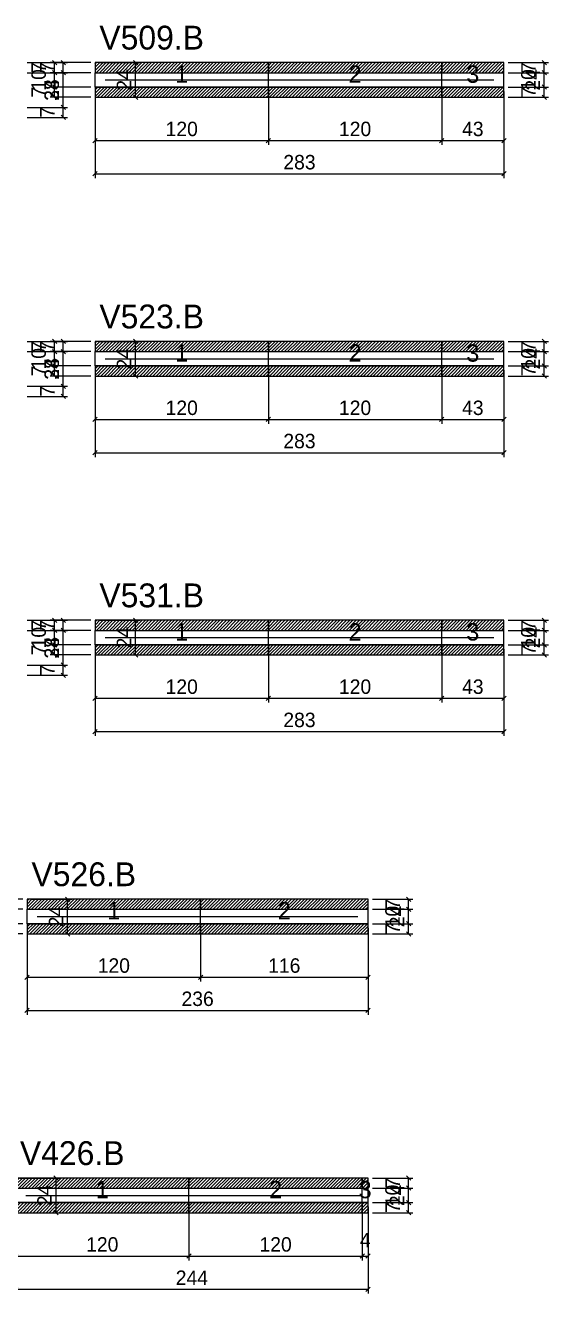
# Model space of a CAD drawing. Extents: x -9000 to 3070, y -6649 to 1250.
# Drawn here: x 526 to 888, y -6635 to -5757 of the extents above; entities that cross this region are included whole.
import ezdxf
from ezdxf.enums import TextEntityAlignment as Align

# ---------------------------------------------------------------- set-up
doc = ezdxf.new("R2010")
doc.units = 0
for name, color, linetype in [('5', 5, 'Continuous'), ('COTA', 241, 'Continuous'), ('NOMENCLATURA', 7, 'Continuous'), ('Painéis', 200, 'Continuous'), ('SARR_2.2x5', 40, 'Continuous'), ('SCO-___-LAJ', 224, 'Continuous')]:
    doc.layers.add(name, color=color, linetype=linetype)
doc.dimstyles.new('PAINEL', dxfattribs={"dimtxt": 10, "dimasz": 3, "dimexe": 3, "dimexo": 3, "dimgap": 3, "dimtad": 1, "dimblk": 'OBLIQUE', "dimblk1": 'OBLIQUE', "dimcen": 2.5, "dimclrd": 4, "dimclre": 4, "dimclrt": 240, "dimazin": 3, "dimtfac": 1, "dimtmove": 0, "dimatfit": 3})

# ---------------------------------------------------------------- blocks, each defined once
blk = doc.blocks.new('_OBLIQUE')
at = {"color": 0, "linetype": 'BYBLOCK'}
blk.add_line((-0.5, -0.5), (0.5, 0.5), dxfattribs=at)

msp = doc.modelspace()

# ---------------------------------------------------------------- hatches: boundary and pattern name
at = {"layer": 'COTA'}
h = msp.add_hatch(dxfattribs=at)
h.set_pattern_fill('ANSI31', scale=0.5)
h.paths.add_polyline_path([(574, -5790), (694, -5790), (694, -5783), (574, -5783)])
h = msp.add_hatch(dxfattribs=at)
h.set_pattern_fill('ANSI31', scale=0.5)
h.paths.add_polyline_path([(694, -5790), (814, -5790), (814, -5783), (694, -5783)])
h = msp.add_hatch(dxfattribs=at)
h.set_pattern_fill('ANSI31', scale=0.5)
h.paths.add_polyline_path([(814, -5790), (857, -5790), (857, -5783), (814, -5783)])
h = msp.add_hatch(dxfattribs=at)
h.set_pattern_fill('ANSI31', scale=0.5)
h.paths.add_polyline_path([(574, -5807), (694, -5807), (694, -5800), (574, -5800)])
h = msp.add_hatch(dxfattribs=at)
h.set_pattern_fill('ANSI31', scale=0.5)
h.paths.add_polyline_path([(694, -5807), (814, -5807), (814, -5800), (694, -5800)])
h = msp.add_hatch(dxfattribs=at)
h.set_pattern_fill('ANSI31', scale=0.5)
h.paths.add_polyline_path([(814, -5807), (857, -5807), (857, -5800), (814, -5800)])
h = msp.add_hatch(dxfattribs=at)
h.set_pattern_fill('ANSI31', scale=0.5)
h.paths.add_polyline_path([(574, -5983), (694, -5983), (694, -5976), (574, -5976)])
h = msp.add_hatch(dxfattribs=at)
h.set_pattern_fill('ANSI31', scale=0.5)
h.paths.add_polyline_path([(694, -5983), (814, -5983), (814, -5976), (694, -5976)])
h = msp.add_hatch(dxfattribs=at)
h.set_pattern_fill('ANSI31', scale=0.5)
h.paths.add_polyline_path([(814, -5983), (857, -5983), (857, -5976), (814, -5976)])
h = msp.add_hatch(dxfattribs=at)
h.set_pattern_fill('ANSI31', scale=0.5)
h.paths.add_polyline_path([(574, -6000), (694, -6000), (694, -5993), (574, -5993)])
h = msp.add_hatch(dxfattribs=at)
h.set_pattern_fill('ANSI31', scale=0.5)
h.paths.add_polyline_path([(694, -6000), (814, -6000), (814, -5993), (694, -5993)])
h = msp.add_hatch(dxfattribs=at)
h.set_pattern_fill('ANSI31', scale=0.5)
h.paths.add_polyline_path([(814, -6000), (857, -6000), (857, -5993), (814, -5993)])
h = msp.add_hatch(dxfattribs=at)
h.set_pattern_fill('ANSI31', scale=0.5)
h.paths.add_polyline_path([(574, -6176), (694, -6176), (694, -6169), (574, -6169)])
h = msp.add_hatch(dxfattribs=at)
h.set_pattern_fill('ANSI31', scale=0.5)
h.paths.add_polyline_path([(694, -6176), (814, -6176), (814, -6169), (694, -6169)])
h = msp.add_hatch(dxfattribs=at)
h.set_pattern_fill('ANSI31', scale=0.5)
h.paths.add_polyline_path([(814, -6176), (857, -6176), (857, -6169), (814, -6169)])
h = msp.add_hatch(dxfattribs=at)
h.set_pattern_fill('ANSI31', scale=0.5)
h.paths.add_polyline_path([(574, -6193), (694, -6193), (694, -6186), (574, -6186)])
h = msp.add_hatch(dxfattribs=at)
h.set_pattern_fill('ANSI31', scale=0.5)
h.paths.add_polyline_path([(694, -6193), (814, -6193), (814, -6186), (694, -6186)])
h = msp.add_hatch(dxfattribs=at)
h.set_pattern_fill('ANSI31', scale=0.5)
h.paths.add_polyline_path([(814, -6193), (857, -6193), (857, -6186), (814, -6186)])
h = msp.add_hatch(dxfattribs=at)
h.set_pattern_fill('ANSI31', scale=0.5)
h.paths.add_polyline_path([(527, -6369), (647, -6369), (647, -6362), (527, -6362)])
h = msp.add_hatch(dxfattribs=at)
h.set_pattern_fill('ANSI31', scale=0.5)
h.paths.add_polyline_path([(647, -6369), (763, -6369), (763, -6362), (647, -6362)])
h = msp.add_hatch(dxfattribs=at)
h.set_pattern_fill('ANSI31', scale=0.5)
h.paths.add_polyline_path([(527, -6386), (647, -6386), (647, -6379), (527, -6379)])
h = msp.add_hatch(dxfattribs=at)
h.set_pattern_fill('ANSI31', scale=0.5)
h.paths.add_polyline_path([(647, -6386), (763, -6386), (763, -6379), (647, -6379)])
h = msp.add_hatch(dxfattribs=at)
h.set_pattern_fill('ANSI31', scale=0.5)
h.paths.add_polyline_path([(519, -6562), (639, -6562), (639, -6555), (519, -6555)])
h = msp.add_hatch(dxfattribs=at)
h.set_pattern_fill('ANSI31', scale=0.5)
h.paths.add_polyline_path([(639, -6562), (759, -6562), (759, -6555), (639, -6555)])
h = msp.add_hatch(dxfattribs=at)
h.set_pattern_fill('ANSI31', scale=0.5)
h.paths.add_polyline_path([(759, -6562), (763, -6562), (763, -6555), (759, -6555)])
h = msp.add_hatch(dxfattribs=at)
h.set_pattern_fill('ANSI31', scale=0.5)
h.paths.add_polyline_path([(519, -6579), (639, -6579), (639, -6572), (519, -6572)])
h = msp.add_hatch(dxfattribs=at)
h.set_pattern_fill('ANSI31', scale=0.5)
h.paths.add_polyline_path([(639, -6579), (759, -6579), (759, -6572), (639, -6572)])
h = msp.add_hatch(dxfattribs=at)
h.set_pattern_fill('ANSI31', scale=0.5)
h.paths.add_polyline_path([(759, -6579), (763, -6579), (763, -6572), (759, -6572)])

# ---------------------------------------------------------------- linework, layer by layer
at = {"layer": 'Painéis'}
for p, q in [((574, -5790), (694, -5790)), ((574, -5800), (574, -5790)), ((694, -5800), (694, -5790)), ((694, -5800), (694, -5790)), ((694, -5790), (814, -5790)), ((694, -5800), (694, -5790)), ((814, -5800), (814, -5790)), ((814, -5800), (814, -5790)), ((814, -5790), (857, -5790)), ((814, -5800), (814, -5790)), ((857, -5800), (857, -5790)), ((574, -5800), (694, -5800)), ((694, -5800), (814, -5800)), ((814, -5800), (857, -5800)), ((574, -5983), (694, -5983)), ((574, -5993), (574, -5983)), ((694, -5993), (694, -5983)), ((694, -5993), (694, -5983)), ((694, -5983), (814, -5983)), ((694, -5993), (694, -5983)), ((814, -5993), (814, -5983)), ((814, -5993), (814, -5983)), ((814, -5983), (857, -5983)), ((814, -5993), (814, -5983)), ((857, -5993), (857, -5983)), ((574, -5993), (694, -5993)), ((694, -5993), (814, -5993)), ((814, -5993), (857, -5993)), ((574, -6176), (694, -6176)), ((574, -6186), (574, -6176)), ((694, -6186), (694, -6176)), ((694, -6186), (694, -6176)), ((694, -6176), (814, -6176)), ((694, -6186), (694, -6176)), ((814, -6186), (814, -6176)), ((814, -6186), (814, -6176)), ((814, -6176), (857, -6176)), ((814, -6186), (814, -6176)), ((857, -6186), (857, -6176)), ((574, -6186), (694, -6186)), ((694, -6186), (814, -6186)), ((814, -6186), (857, -6186)), ((527, -6369), (647, -6369)), ((527, -6379), (527, -6369)), ((647, -6379), (647, -6369)), ((647, -6379), (647, -6369)), ((647, -6369), (763, -6369)), ((647, -6379), (647, -6369)), ((763, -6379), (763, -6369)), ((527, -6379), (647, -6379)), ((647, -6379), (763, -6379)), ((519, -6562), (639, -6562)), ((639, -6572), (639, -6562)), ((639, -6572), (639, -6562)), ((639, -6562), (759, -6562)), ((639, -6572), (639, -6562)), ((759, -6572), (759, -6562)), ((759, -6572), (759, -6562)), ((759, -6562), (763, -6562)), ((759, -6572), (759, -6562)), ((763, -6572), (763, -6562)), ((519, -6572), (639, -6572)), ((639, -6572), (759, -6572)), ((759, -6572), (763, -6572))]:
    msp.add_line(p, q, dxfattribs=at)
at = {"layer": 'SARR_2.2x5'}
for points in [[(581, -5795), (694, -5795)], [(581, -5795), (694, -5795)], [(694, -5795), (814, -5795)], [(694, -5795), (814, -5795)], [(814, -5795), (850, -5795)], [(814, -5795), (850, -5795)], [(581, -5988), (694, -5988)], [(581, -5988), (694, -5988)], [(694, -5988), (814, -5988)], [(694, -5988), (814, -5988)], [(814, -5988), (850, -5988)], [(814, -5988), (850, -5988)], [(581, -6181), (694, -6181)], [(581, -6181), (694, -6181)], [(694, -6181), (814, -6181)], [(694, -6181), (814, -6181)], [(814, -6181), (850, -6181)], [(814, -6181), (850, -6181)], [(534, -6374), (647, -6374)], [(534, -6374), (647, -6374)], [(647, -6374), (756, -6374)], [(647, -6374), (756, -6374)], [(526, -6567), (639, -6567)], [(526, -6567), (639, -6567)], [(639, -6567), (759, -6567)], [(639, -6567), (759, -6567)]]:
    msp.add_lwpolyline(points, dxfattribs=at)
at = {"layer": 'SCO-___-LAJ'}
for points in [[(574, -5790), (694, -5790), (694, -5783), (574, -5783)], [(694, -5790), (814, -5790), (814, -5783), (694, -5783)], [(814, -5790), (857, -5790), (857, -5783), (814, -5783)], [(574, -5807), (694, -5807), (694, -5800), (574, -5800)], [(694, -5807), (814, -5807), (814, -5800), (694, -5800)], [(814, -5807), (857, -5807), (857, -5800), (814, -5800)], [(574, -5983), (694, -5983), (694, -5976), (574, -5976)], [(694, -5983), (814, -5983), (814, -5976), (694, -5976)], [(814, -5983), (857, -5983), (857, -5976), (814, -5976)], [(574, -6000), (694, -6000), (694, -5993), (574, -5993)], [(694, -6000), (814, -6000), (814, -5993), (694, -5993)], [(814, -6000), (857, -6000), (857, -5993), (814, -5993)], [(574, -6176), (694, -6176), (694, -6169), (574, -6169)], [(694, -6176), (814, -6176), (814, -6169), (694, -6169)], [(814, -6176), (857, -6176), (857, -6169), (814, -6169)], [(574, -6193), (694, -6193), (694, -6186), (574, -6186)], [(694, -6193), (814, -6193), (814, -6186), (694, -6186)], [(814, -6193), (857, -6193), (857, -6186), (814, -6186)], [(527, -6369), (647, -6369), (647, -6362), (527, -6362)], [(647, -6369), (763, -6369), (763, -6362), (647, -6362)], [(527, -6386), (647, -6386), (647, -6379), (527, -6379)], [(647, -6386), (763, -6386), (763, -6379), (647, -6379)], [(519, -6562), (639, -6562), (639, -6555), (519, -6555)], [(639, -6562), (759, -6562), (759, -6555), (639, -6555)], [(759, -6562), (763, -6562), (763, -6555), (759, -6555)], [(519, -6579), (639, -6579), (639, -6572), (519, -6572)], [(639, -6579), (759, -6579), (759, -6572), (639, -6572)], [(759, -6579), (763, -6579), (763, -6572), (759, -6572)]]:
    msp.add_lwpolyline(points, close=True, dxfattribs=at)

# ---------------------------------------------------------------- texts
at = {"layer": '5'}
for s, p in [('1', (634, -5791)), ('2', (754, -5791)), ('3', (835.5, -5791)), ('1', (634, -5984)), ('2', (754, -5984)), ('3', (835.5, -5984)), ('1', (634, -6177)), ('2', (754, -6177)), ('3', (835.5, -6177)), ('1', (587, -6370)), ('2', (705, -6370)), ('1', (579, -6563)), ('2', (699, -6563)), ('3', (761, -6563))]:
    msp.add_text(s, height=12, dxfattribs=at).set_placement(p, align=Align.MIDDLE_CENTER)
at = {"layer": 'NOMENCLATURA'}
for s, p in [('V509.B', (577, -5774)), ('V523.B', (577, -5967)), ('V531.B', (577, -6160)), ('V526.B', (530, -6353)), ('V426.B', (522, -6546))]:
    msp.add_text(s, height=16.5, dxfattribs=at).set_placement(p)

# ---------------------------------------------------------------- dimensions: what is measured, and where the dimension line sits
at = {"layer": 'COTA'}
for base, p1, p2 in [((552, -5821), (524, -5821), (524, -5783)), ((552, -5790), (524, -5790), (524, -5783)), ((546, -5790), (574, -5790), (574, -5783)), ((602, -5807), (574, -5807), (574, -5783)), ((885, -5807), (857, -5807), (857, -5783)), ((885, -5790), (857, -5790), (857, -5783)), ((552, -5814), (524, -5814), (524, -5790)), ((546, -5800), (574, -5800), (574, -5790)), ((885, -5800), (857, -5800), (857, -5790)), ((546, -5807), (574, -5807), (574, -5800)), ((885, -5807), (857, -5807), (857, -5800)), ((552, -5821), (524, -5821), (524, -5814)), ((552, -6014), (524, -6014), (524, -5976)), ((552, -5983), (524, -5983), (524, -5976)), ((546, -5983), (574, -5983), (574, -5976)), ((602, -6000), (574, -6000), (574, -5976)), ((885, -6000), (857, -6000), (857, -5976)), ((885, -5983), (857, -5983), (857, -5976)), ((552, -6007), (524, -6007), (524, -5983)), ((546, -5993), (574, -5993), (574, -5983)), ((885, -5993), (857, -5993), (857, -5983)), ((546, -6000), (574, -6000), (574, -5993)), ((885, -6000), (857, -6000), (857, -5993)), ((552, -6014), (524, -6014), (524, -6007)), ((552, -6207), (524, -6207), (524, -6169)), ((552, -6176), (524, -6176), (524, -6169)), ((546, -6176), (574, -6176), (574, -6169)), ((602, -6193), (574, -6193), (574, -6169)), ((885, -6193), (857, -6193), (857, -6169)), ((885, -6176), (857, -6176), (857, -6169)), ((552, -6200), (524, -6200), (524, -6176)), ((546, -6186), (574, -6186), (574, -6176)), ((885, -6186), (857, -6186), (857, -6176)), ((546, -6193), (574, -6193), (574, -6186)), ((885, -6193), (857, -6193), (857, -6186)), ((552, -6207), (524, -6207), (524, -6200)), ((499, -6369), (527, -6369), (527, -6362)), ((555, -6386), (527, -6386), (527, -6362)), ((791, -6386), (763, -6386), (763, -6362)), ((791, -6369), (763, -6369), (763, -6362)), ((499, -6379), (527, -6379), (527, -6369)), ((791, -6379), (763, -6379), (763, -6369)), ((499, -6386), (527, -6386), (527, -6379)), ((791, -6386), (763, -6386), (763, -6379)), ((547, -6579), (519, -6579), (519, -6555)), ((791, -6579), (763, -6579), (763, -6555)), ((791, -6562), (763, -6562), (763, -6555)), ((791, -6572), (763, -6572), (763, -6562)), ((791, -6579), (763, -6579), (763, -6572))]:
    msp.add_linear_dim(base=base, p1=p1, p2=p2, angle=90, dimstyle='PAINEL', dxfattribs=at).render()
for base, p1, p2 in [((574, -5837), (574, -5800), (694, -5800)), ((574, -5860), (574, -5800), (857, -5800)), ((694, -5837), (694, -5800), (814, -5800)), ((814, -5837), (814, -5800), (857, -5800)), ((574, -6030), (574, -5993), (694, -5993)), ((574, -6053), (574, -5993), (857, -5993)), ((694, -6030), (694, -5993), (814, -5993)), ((814, -6030), (814, -5993), (857, -5993)), ((574, -6223), (574, -6186), (694, -6186)), ((574, -6246), (574, -6186), (857, -6186)), ((694, -6223), (694, -6186), (814, -6186)), ((814, -6223), (814, -6186), (857, -6186)), ((527, -6416), (527, -6379), (647, -6379)), ((527, -6439), (527, -6379), (763, -6379)), ((647, -6416), (647, -6379), (763, -6379)), ((519, -6609), (519, -6572), (639, -6572)), ((519, -6632), (519, -6572), (763, -6572)), ((639, -6609), (639, -6572), (759, -6572)), ((759, -6609), (759, -6572), (763, -6572))]:
    msp.add_linear_dim(base=base, p1=p1, p2=p2, dimstyle='PAINEL', dxfattribs=at).render()

doc.saveas('drawing.dxf')
